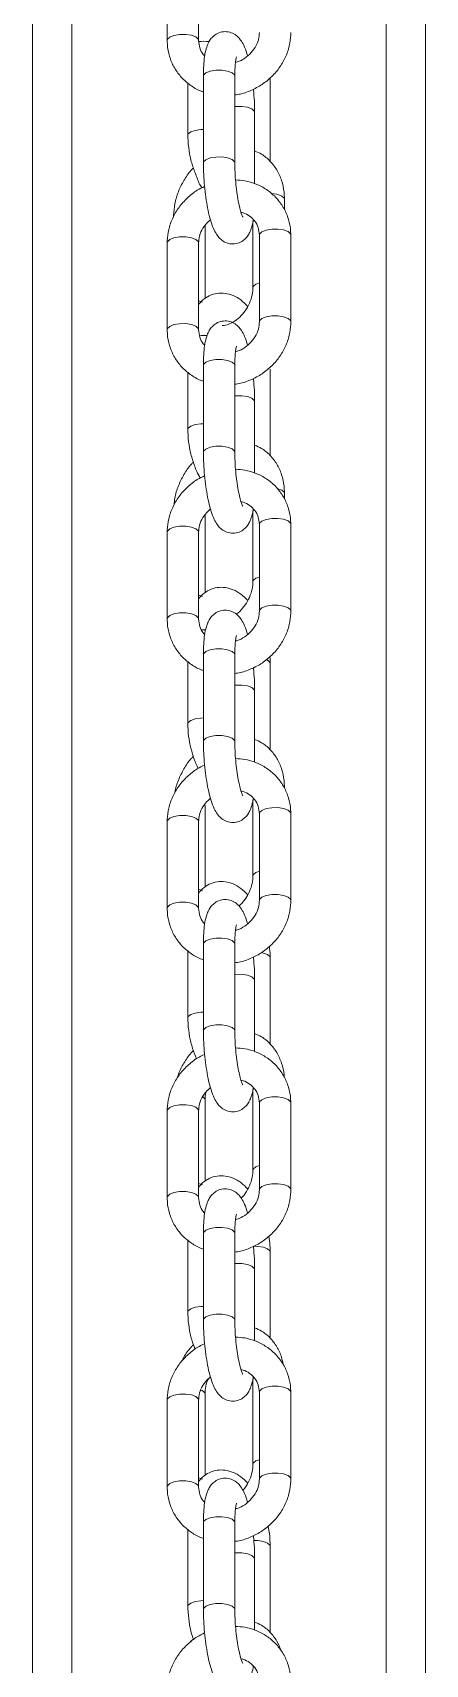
# Model space of a CAD drawing. Header units: millimetres. Extents: x -8083 to 6576, y -6691 to 5601.
# Drawn here: x -185.7 to -135.7, y 277.5 to 485 of the extents above; entities that cross this region are included whole.
import ezdxf

# ---------------------------------------------------------------- set-up
doc = ezdxf.new("R2010")
doc.units = ezdxf.units.MM
doc.layers.add('DIKOM_ОБЪЕКТ', color=7, linetype='Continuous')

msp = doc.modelspace()

# ---------------------------------------------------------------- linework, layer by layer
at = {"layer": 'DIKOM_ОБЪЕКТ', "color": 7, "linetype": 'Continuous', "lineweight": 15}
for p, q in [((-185.736, 1537.193), (-185.736, -1662.807)), ((-180.736, -1662.807), (-180.736, 1537.193)), ((-140.736, 1537.193), (-140.736, -1662.807)), ((-135.736, -1662.807), (-135.736, 1537.193)), ((-168.602, 495.001), (-168.602, 483.965)), ((-164.602, 483.965), (-164.602, 495.001)), ((-164.647, 484.13), (-164.602, 483.975)), ((-163.996, 479.406), (-163.996, 468.37)), ((-160.041, 479.571), (-159.997, 479.406)), ((-159.997, 468.37), (-159.997, 479.406)), ((-165.971, 478.561), (-165.971, 471.921)), ((-155.501, 468.598), (-155.501, 479.188)), ((-157.476, 465.745), (-157.476, 474.799)), ((-153.683, 462.405), (-153.683, 463.795)), ((-157.683, 460.931), (-157.683, 452.572)), ((-163.789, 451.131), (-163.789, 460.461)), ((-156.87, 459.204), (-156.87, 448.168)), ((-152.915, 459.369), (-152.87, 459.204)), ((-152.87, 448.168), (-152.87, 459.204)), ((-168.602, 458.214), (-168.602, 447.178)), ((-164.602, 447.178), (-164.602, 458.214)), ((-164.602, 450.852), (-164.105, 450.664)), ((-164.647, 447.343), (-164.602, 447.189)), ((-163.996, 442.619), (-163.996, 431.583)), ((-160.041, 442.784), (-159.997, 442.619)), ((-159.997, 431.583), (-159.997, 442.619)), ((-155.501, 431.186), (-155.501, 442.157)), ((-165.971, 441.774), (-165.971, 434.509)), ((-157.476, 428.958), (-157.476, 438.012)), ((-153.683, 425.618), (-153.683, 426.384)), ((-163.789, 413.719), (-163.789, 423.674)), ((-157.683, 424.145), (-157.683, 415.16)), ((-168.602, 421.428), (-168.602, 410.391)), ((-164.602, 410.391), (-164.602, 421.428)), ((-156.87, 422.417), (-156.87, 411.381)), ((-152.915, 422.582), (-152.87, 422.417)), ((-152.87, 411.381), (-152.87, 422.417)), ((-164.602, 413.44), (-164.105, 413.252)), ((-164.647, 410.556), (-164.602, 410.402)), ((-164.233, 409.022), (-163.701, 409.022)), ((-165.971, 404.987), (-165.971, 397.097)), ((-163.996, 405.833), (-163.996, 394.797)), ((-160.041, 405.998), (-159.997, 405.833)), ((-159.997, 394.797), (-159.997, 405.833)), ((-155.501, 393.774), (-155.501, 404.745)), ((-157.476, 392.172), (-157.476, 401.225)), ((-163.789, 376.307), (-163.789, 386.682)), ((-157.683, 387.358), (-157.683, 377.748)), ((-168.602, 384.641), (-168.602, 373.605)), ((-164.602, 373.605), (-164.602, 384.641)), ((-156.87, 385.631), (-156.87, 374.595)), ((-152.915, 385.796), (-152.87, 385.631)), ((-152.87, 374.595), (-152.87, 385.631)), ((-164.602, 376.028), (-164.105, 375.84)), ((-164.647, 373.77), (-164.602, 373.615)), ((-165.971, 368.201), (-165.971, 359.685)), ((-163.996, 369.046), (-163.996, 358.01)), ((-160.041, 369.211), (-159.997, 369.046)), ((-159.997, 358.01), (-159.997, 369.046)), ((-155.501, 356.362), (-155.501, 367.333)), ((-157.476, 355.385), (-157.476, 364.439)), ((-163.789, 338.895), (-163.789, 349.27)), ((-157.683, 350.571), (-157.683, 340.336)), ((-156.87, 348.844), (-156.87, 337.808)), ((-152.915, 349.009), (-152.87, 348.844)), ((-152.87, 337.808), (-152.87, 348.844)), ((-168.602, 347.854), (-168.602, 336.818)), ((-164.602, 336.818), (-164.602, 347.854)), ((-164.602, 338.616), (-164.105, 338.428)), ((-164.647, 336.983), (-164.602, 336.828)), ((-163.996, 332.259), (-163.996, 321.223)), ((-160.041, 332.424), (-159.997, 332.259)), ((-159.997, 321.223), (-159.997, 332.259)), ((-165.971, 331.414), (-165.971, 322.273)), ((-155.501, 318.95), (-155.501, 329.921)), ((-157.476, 318.598), (-157.476, 327.652)), ((-157.683, 313.785), (-157.683, 302.924)), ((-163.789, 301.483), (-163.789, 311.858)), ((-157.822, 313.207), (-157.683, 313.299)), ((-156.87, 312.057), (-156.87, 301.021)), ((-152.915, 312.222), (-152.87, 312.057)), ((-152.87, 301.021), (-152.87, 312.057)), ((-168.602, 311.067), (-168.602, 300.031)), ((-164.602, 300.031), (-164.602, 311.067)), ((-164.602, 301.204), (-164.105, 301.016)), ((-164.647, 300.196), (-164.602, 300.042)), ((-163.996, 295.473), (-163.996, 284.437)), ((-160.041, 295.638), (-159.997, 295.473)), ((-159.997, 284.437), (-159.997, 295.473)), ((-165.971, 294.627), (-165.971, 284.861)), ((-157.476, 281.811), (-157.476, 290.865)), ((-155.501, 281.538), (-155.501, 292.509))]:
    msp.add_line(p, q, dxfattribs=at)
at = {"layer": 'DIKOM_ОБЪЕКТ', "color": 7, "linetype": 'Continuous', "lineweight": 15, "flags": 128}
for points in [[(-168.602, 483.964), (-168.569, 484.106), (-168.282, 484.391), (-167.739, 484.611), (-167.022, 484.733), (-166.242, 484.737), (-165.517, 484.624), (-164.956, 484.411), (-164.647, 484.13)], [(-163.996, 479.406), (-163.964, 479.548), (-163.676, 479.832), (-163.133, 480.052), (-162.417, 480.174), (-161.637, 480.179), (-160.911, 480.066), (-160.35, 479.852), (-160.041, 479.571)], [(-159.997, 475.557), (-159.896, 475.567), (-159.115, 475.571), (-158.39, 475.459), (-157.83, 475.245), (-157.52, 474.964), (-157.476, 474.799)], [(-165.971, 471.921), (-165.925, 472.073), (-165.612, 472.326), (-165.05, 472.517), (-164.323, 472.618), (-163.996, 472.629)], [(-163.996, 468.37), (-163.964, 468.511), (-163.676, 468.796), (-163.133, 469.016), (-162.417, 469.138), (-161.637, 469.143), (-160.911, 469.03), (-160.35, 468.816), (-160.041, 468.535), (-159.997, 468.368)], [(-153.999, 464.177), (-153.714, 463.92), (-153.683, 463.795)], [(-168.602, 458.214), (-168.569, 458.356), (-168.282, 458.64), (-167.739, 458.86), (-167.022, 458.982)], [(-167.022, 458.982), (-166.242, 458.987), (-165.517, 458.874), (-164.956, 458.66), (-164.647, 458.379), (-164.602, 458.214)], [(-156.87, 459.204), (-156.837, 459.345), (-156.55, 459.63), (-156.006, 459.85), (-155.29, 459.972), (-154.51, 459.977), (-153.784, 459.864), (-153.224, 459.65), (-152.915, 459.369)], [(-157.683, 452.575), (-157.636, 452.724), (-157.324, 452.977), (-156.87, 453.141)], [(-156.87, 448.176), (-156.837, 448.31), (-156.55, 448.594), (-156.006, 448.814), (-155.29, 448.936), (-154.51, 448.941), (-153.784, 448.828), (-153.224, 448.614), (-152.915, 448.333), (-152.87, 448.168)], [(-168.602, 447.178), (-168.569, 447.32), (-168.282, 447.604), (-167.739, 447.824), (-167.022, 447.946), (-166.242, 447.951), (-165.517, 447.838), (-164.956, 447.624), (-164.647, 447.343)], [(-163.996, 442.619), (-163.964, 442.761), (-163.676, 443.046), (-163.133, 443.266), (-162.417, 443.387), (-161.637, 443.392), (-160.911, 443.279), (-160.35, 443.066), (-160.041, 442.784)], [(-159.997, 438.77), (-159.896, 438.78), (-159.115, 438.785), (-158.39, 438.672), (-157.83, 438.458), (-157.52, 438.177), (-157.476, 438.013)], [(-165.971, 434.509), (-165.925, 434.661), (-165.612, 434.914), (-165.05, 435.105), (-164.323, 435.206), (-163.996, 435.217)], [(-163.996, 431.583), (-163.964, 431.725), (-163.676, 432.01), (-163.133, 432.23), (-162.417, 432.351), (-161.637, 432.356), (-160.911, 432.243), (-160.35, 432.03), (-160.041, 431.748), (-159.997, 431.582)], [(-154.572, 426.972), (-154.539, 426.964), (-153.999, 426.765)], [(-153.999, 426.765), (-153.714, 426.508), (-153.683, 426.384)], [(-168.602, 421.428), (-168.569, 421.569), (-168.282, 421.854), (-167.739, 422.074), (-167.022, 422.195)], [(-167.022, 422.195), (-166.242, 422.2), (-165.517, 422.087), (-164.956, 421.874), (-164.647, 421.593), (-164.602, 421.428)], [(-156.87, 422.417), (-156.837, 422.559), (-156.55, 422.844), (-156.006, 423.064), (-155.29, 423.185), (-154.51, 423.19), (-153.784, 423.077), (-153.224, 422.864), (-152.915, 422.582)], [(-157.683, 415.163), (-157.636, 415.312), (-157.324, 415.565), (-156.87, 415.73)], [(-168.602, 410.391), (-168.569, 410.533), (-168.282, 410.818), (-167.739, 411.038), (-167.022, 411.159), (-166.242, 411.164), (-165.517, 411.051), (-164.956, 410.838), (-164.647, 410.556)], [(-156.87, 411.389), (-156.837, 411.523), (-156.55, 411.808), (-156.006, 412.028), (-155.29, 412.149), (-154.51, 412.154), (-153.784, 412.041), (-153.224, 411.828), (-152.915, 411.546), (-152.87, 411.382)], [(-163.996, 405.833), (-163.964, 405.974), (-163.676, 406.259), (-163.133, 406.479), (-162.417, 406.601), (-161.637, 406.605), (-160.911, 406.492), (-160.35, 406.279), (-160.041, 405.998)], [(-159.997, 401.984), (-159.896, 401.993), (-159.115, 401.998), (-158.39, 401.885), (-157.83, 401.672), (-157.52, 401.39), (-157.476, 401.226)], [(-165.971, 397.097), (-165.925, 397.249), (-165.612, 397.502), (-165.05, 397.693), (-164.323, 397.794), (-163.996, 397.805)], [(-163.996, 394.797), (-163.964, 394.938), (-163.676, 395.223), (-163.133, 395.443), (-162.417, 395.565), (-161.637, 395.569), (-160.911, 395.456), (-160.35, 395.243), (-160.041, 394.962), (-159.997, 394.795)], [(-156.87, 385.631), (-156.837, 385.772), (-156.55, 386.057), (-156.006, 386.277), (-155.29, 386.399), (-154.51, 386.403), (-153.784, 386.29), (-153.224, 386.077), (-152.915, 385.796)], [(-168.602, 384.641), (-168.569, 384.782), (-168.282, 385.067), (-167.739, 385.287), (-167.022, 385.409)], [(-167.022, 385.409), (-166.242, 385.413), (-165.517, 385.3), (-164.956, 385.087), (-164.647, 384.806), (-164.602, 384.641)], [(-157.683, 377.752), (-157.636, 377.9), (-157.324, 378.153), (-156.87, 378.318)], [(-168.602, 373.604), (-168.569, 373.746), (-168.282, 374.031), (-167.739, 374.251), (-167.022, 374.373), (-166.242, 374.377), (-165.517, 374.264), (-164.956, 374.051), (-164.647, 373.77)], [(-156.87, 374.602), (-156.837, 374.736), (-156.55, 375.021), (-156.006, 375.241), (-155.29, 375.363), (-154.51, 375.367), (-153.784, 375.254), (-153.224, 375.041), (-152.915, 374.76), (-152.87, 374.595)], [(-163.996, 369.046), (-163.964, 369.187), (-163.676, 369.472), (-163.133, 369.692), (-162.417, 369.814), (-161.637, 369.819), (-160.911, 369.706), (-160.35, 369.492), (-160.041, 369.211)], [(-156.611, 367.967), (-156.357, 367.913), (-155.816, 367.714), (-155.532, 367.457), (-155.501, 367.333)], [(-159.997, 365.197), (-159.896, 365.207), (-159.115, 365.211), (-158.39, 365.098), (-157.83, 364.885), (-157.52, 364.604), (-157.476, 364.439)], [(-165.971, 359.685), (-165.925, 359.837), (-165.612, 360.09), (-165.05, 360.281), (-164.323, 360.382), (-163.996, 360.393)], [(-163.996, 358.01), (-163.964, 358.151), (-163.676, 358.436), (-163.133, 358.656), (-162.417, 358.778), (-161.637, 358.783), (-160.911, 358.67), (-160.35, 358.456), (-160.041, 358.175), (-159.997, 358.008)], [(-168.602, 347.854), (-168.569, 347.996), (-168.282, 348.28), (-167.739, 348.5), (-167.022, 348.622)], [(-167.022, 348.622), (-166.242, 348.627), (-165.517, 348.514), (-164.956, 348.3), (-164.647, 348.019), (-164.602, 347.854)], [(-164.072, 349.633), (-163.82, 349.394), (-163.789, 349.267)], [(-156.87, 348.844), (-156.837, 348.985), (-156.55, 349.27), (-156.006, 349.49), (-155.29, 349.612), (-154.51, 349.617), (-153.784, 349.504), (-153.224, 349.29), (-152.915, 349.009)], [(-157.683, 340.339), (-157.636, 340.488), (-157.324, 340.741), (-156.87, 340.906)], [(-156.87, 337.816), (-156.837, 337.949), (-156.55, 338.234), (-156.006, 338.454), (-155.29, 338.576), (-154.51, 338.581), (-153.784, 338.468), (-153.224, 338.254), (-152.915, 337.973), (-152.87, 337.808)], [(-168.602, 336.818), (-168.569, 336.96), (-168.282, 337.244), (-167.739, 337.464), (-167.022, 337.586), (-166.242, 337.591), (-165.517, 337.478), (-164.956, 337.264), (-164.647, 336.983)], [(-163.996, 332.259), (-163.964, 332.401), (-163.676, 332.686), (-163.133, 332.906), (-162.417, 333.027), (-161.637, 333.032), (-160.911, 332.919), (-160.35, 332.706), (-160.041, 332.424)], [(-157.632, 330.627), (-157.072, 330.612), (-156.357, 330.501), (-155.816, 330.302), (-155.532, 330.045), (-155.501, 329.921)], [(-159.997, 328.41), (-159.896, 328.42), (-159.115, 328.425), (-158.39, 328.312), (-157.83, 328.098), (-157.52, 327.817), (-157.476, 327.652)], [(-165.971, 322.273), (-165.925, 322.425), (-165.612, 322.678), (-165.05, 322.869), (-164.323, 322.97), (-163.996, 322.981)], [(-163.996, 321.223), (-163.964, 321.365), (-163.676, 321.65), (-163.133, 321.87), (-162.417, 321.991), (-161.637, 321.996), (-160.911, 321.883), (-160.35, 321.67), (-160.041, 321.388), (-159.997, 321.222)], [(-168.602, 311.067), (-168.569, 311.209), (-168.282, 311.494), (-167.739, 311.714), (-167.022, 311.835)], [(-167.022, 311.835), (-166.242, 311.84), (-165.517, 311.727), (-164.956, 311.514), (-164.647, 311.232), (-164.602, 311.067)], [(-156.87, 312.057), (-156.837, 312.199), (-156.55, 312.484), (-156.006, 312.704), (-155.29, 312.825), (-154.51, 312.83), (-153.784, 312.717), (-153.224, 312.504), (-152.915, 312.222)], [(-157.683, 302.928), (-157.636, 303.076), (-157.324, 303.329), (-156.87, 303.494)], [(-156.87, 301.029), (-156.837, 301.163), (-156.55, 301.448), (-156.006, 301.668), (-155.29, 301.789), (-154.51, 301.794), (-153.784, 301.681), (-153.224, 301.468), (-152.915, 301.186), (-152.87, 301.022)], [(-168.602, 300.031), (-168.569, 300.173), (-168.282, 300.458), (-167.739, 300.678), (-167.022, 300.799), (-166.242, 300.804), (-165.517, 300.691), (-164.956, 300.478), (-164.647, 300.196)], [(-163.996, 295.473), (-163.964, 295.614), (-163.676, 295.899), (-163.133, 296.119), (-162.417, 296.24), (-161.637, 296.245), (-160.911, 296.132), (-160.35, 295.919), (-160.041, 295.638)], [(-157.571, 293.216), (-157.072, 293.2), (-156.357, 293.089), (-155.816, 292.89), (-155.532, 292.633), (-155.501, 292.509)], [(-159.997, 291.624), (-159.896, 291.633), (-159.115, 291.638), (-158.39, 291.525), (-157.83, 291.312), (-157.52, 291.03), (-157.476, 290.866)], [(-165.971, 284.861), (-165.925, 285.013), (-165.612, 285.266), (-165.05, 285.457), (-164.323, 285.558), (-163.996, 285.569)], [(-163.996, 284.437), (-163.964, 284.578), (-163.676, 284.863), (-163.133, 285.083), (-162.417, 285.204), (-161.637, 285.209), (-160.911, 285.096), (-160.35, 284.883), (-160.041, 284.602), (-159.997, 284.435)]]:
    msp.add_lwpolyline(points, dxfattribs=at)
at = {"layer": 'DIKOM_ОБЪЕКТ', "color": 7, "linetype": 'Continuous', "lineweight": 15}
for centre, radius, start, end in [((-163.972, 478.395), 5.458, 82.59116, 96.47705), ((-155.496, 460.821), 3.675, 65.95171, 87.57179), ((-163.97, 440.805), 5.635, 85.60383, 95.27342), ((-156.141, 404.562), 0.666, 15.96233, 77.90011), ((-164.438, 311.673), 0.674, 15.63818, 79.17056)]:
    msp.add_arc(centre, radius, start, end, dxfattribs=at)
for points, knots in [([(-168.602, 483.965), (-168.591, 483.659), (-168.56, 482.855), (-168.244, 481.588), (-167.599, 480.25), (-166.683, 479.078), (-165.53, 478.15), (-164.609, 477.596), (-164.06, 477.442), (-163.996, 477.424)], [0, 0, 0, 0, 0.1071461, 0.2823398, 0.4567518, 0.6303461, 0.8035336, 0.9770609, 1, 1, 1, 1]), ([(-163.822, 481.999), (-163.889, 482.06), (-164.19, 482.335), (-164.501, 482.992), (-164.568, 483.638), (-164.602, 483.965)], [0, 0, 0, 0, 0.1232617, 0.5569127, 1, 1, 1, 1]), ([(-158.383, 482.017), (-158.408, 482.114), (-158.541, 482.631), (-158.804, 483.269), (-159.192, 483.969), (-159.657, 484.502), (-160.266, 484.914), (-161.032, 485.123), (-161.838, 485.044), (-162.524, 484.708), (-163.021, 484.233), (-163.363, 483.695), (-163.622, 483.041), (-163.816, 482.203), (-163.947, 481.115), (-163.993, 480.133), (-163.996, 479.55), (-163.996, 479.406)], [0, 0, 0, 0, 0.0248913, 0.1325297, 0.2105614, 0.2707267, 0.3289016, 0.3878147, 0.4475541, 0.5053322, 0.5584594, 0.6140776, 0.680347, 0.7733277, 0.8739935, 0.9690423, 1, 1, 1, 1]), ([(-159.997, 477.043), (-159.878, 477.053), (-159.237, 477.109), (-158.104, 477.501), (-156.672, 478.215), (-155.399, 479.205), (-154.336, 480.404), (-153.53, 481.771), (-153.029, 483.219), (-152.878, 484.298), (-152.871, 484.864), (-152.87, 484.955)], [0, 0, 0, 0, 0.0306533, 0.1661532, 0.3022636, 0.4388106, 0.5755732, 0.7123495, 0.8488074, 0.9757686, 1, 1, 1, 1]), ([(-156.87, 484.955), (-156.875, 484.818), (-156.893, 484.359), (-157.121, 483.555), (-157.678, 482.62), (-158.478, 481.849), (-159.252, 481.349), (-159.753, 481.212), (-159.901, 481.172)], [0, 0, 0, 0, 0.090172, 0.3024215, 0.5101455, 0.7136667, 0.915044, 1, 1, 1, 1]), ([(-159.997, 479.406), (-159.995, 479.604), (-159.99, 480.171), (-159.94, 480.939), (-159.86, 481.554), (-159.776, 481.877), (-159.775, 481.877), (-159.775, 481.877)], [0, 0, 0, 0, 0.153806, 0.4402872, 0.6814236, 0.8873432, 1, 1, 1, 1]), ([(-157.476, 474.799), (-157.478, 475.04), (-157.484, 475.744), (-157.53, 476.759), (-157.606, 477.514), (-157.633, 477.781)], [0, 0, 0, 0, 0.2520839, 0.7351825, 1, 1, 1, 1]), ([(-165.971, 471.921), (-165.965, 471.65), (-165.95, 470.871), (-165.772, 469.553), (-165.414, 467.999), (-164.799, 466.581), (-164.507, 465.566), (-164.132, 465.238), (-164.131, 465.237)], [0, 0, 0, 0, 0.1179546, 0.3379258, 0.5570615, 0.77709, 0.9998114, 1, 1, 1, 1]), ([(-153.683, 463.795), (-153.693, 464.091), (-153.719, 464.902), (-154.002, 466.176), (-154.605, 467.522), (-155.478, 468.651), (-156.449, 469.475), (-157.175, 469.782), (-157.476, 469.909)], [0, 0, 0, 0, 0.1108595, 0.3036712, 0.4957002, 0.6843878, 0.8689392, 1, 1, 1, 1]), ([(-165.267, 467.741), (-165.362, 467.649), (-165.836, 467.192), (-166.506, 466.172), (-167.223, 464.732), (-167.659, 463.217), (-167.783, 462.13), (-167.788, 461.575), (-167.789, 461.506)], [0, 0, 0, 0, 0.0582663, 0.2880701, 0.5189462, 0.7508167, 0.9691717, 1, 1, 1, 1]), ([(-163.996, 468.37), (-163.995, 468.129), (-163.989, 467.425), (-163.925, 466.194), (-163.787, 464.724), (-163.586, 463.305), (-163.33, 461.989), (-163.015, 460.807), (-162.67, 459.893), (-162.279, 459.201), (-161.815, 458.666), (-161.206, 458.255), (-160.44, 458.046), (-159.634, 458.125), (-158.948, 458.46), (-158.451, 458.936), (-158.109, 459.473), (-157.853, 460.134), (-157.707, 460.678), (-157.658, 461.101), (-157.65, 461.17)], [0, 0, 0, 0, 0.0389646, 0.1136226, 0.1879062, 0.2623311, 0.3374828, 0.4145948, 0.4967826, 0.5563949, 0.6023442, 0.6467733, 0.6917663, 0.7373792, 0.7815053, 0.8220794, 0.8645727, 0.9151838, 0.9861947, 1, 1, 1, 1]), ([(-158.986, 461.514), (-158.983, 461.51), (-158.974, 461.497), (-159.073, 461.69), (-159.222, 462.123), (-159.417, 462.846), (-159.613, 463.82), (-159.787, 464.986), (-159.917, 466.254), (-159.986, 467.413), (-159.994, 468.091), (-159.997, 468.37)], [0, 0, 0, 0, 0.0314561, 0.1164439, 0.2201112, 0.3407089, 0.4732947, 0.6126875, 0.7553755, 0.8992309, 1, 1, 1, 1]), ([(-163.839, 465.388), (-164.155, 465.238), (-164.956, 464.858), (-166.07, 463.958), (-167.136, 462.767), (-167.942, 461.397), (-168.443, 459.95), (-168.594, 458.871), (-168.601, 458.305), (-168.602, 458.214)], [0, 0, 0, 0, 0.1134969, 0.2869862, 0.4607557, 0.6345268, 0.8079029, 0.9692129, 1, 1, 1, 1]), ([(-152.87, 459.204), (-152.882, 459.51), (-152.912, 460.314), (-153.227, 461.581), (-153.873, 462.92), (-154.79, 464.086), (-155.936, 465.037), (-157.266, 465.73), (-158.609, 466.148), (-159.512, 466.196), (-159.904, 466.216)], [0, 0, 0, 0, 0.0833954, 0.2197323, 0.3555001, 0.4905902, 0.625431, 0.7604814, 0.8961556, 1, 1, 1, 1]), ([(-164.602, 458.214), (-164.597, 458.351), (-164.579, 458.81), (-164.347, 459.611), (-163.836, 460.507), (-163.324, 460.964), (-163.094, 461.17)], [0, 0, 0, 0, 0.1327138, 0.4450095, 0.7506294, 1, 1, 1, 1]), ([(-159.205, 462.094), (-159.119, 462.079), (-158.698, 462.004), (-158.074, 461.629), (-157.41, 461.002), (-156.962, 460.183), (-156.901, 459.533), (-156.87, 459.204)], [0, 0, 0, 0, 0.058216, 0.2826955, 0.5138156, 0.7542606, 1, 1, 1, 1]), ([(-157.683, 452.572), (-157.688, 452.417), (-157.703, 451.934), (-157.894, 451.067), (-158.341, 450.048), (-158.98, 449.141), (-159.751, 448.415), (-160.569, 447.938), (-161.211, 447.721), (-161.512, 447.727), (-161.591, 447.728)], [0, 0, 0, 0, 0.0697536, 0.2169037, 0.3642397, 0.511035, 0.6570892, 0.8024279, 0.9480107, 1, 1, 1, 1]), ([(-158.341, 450.141), (-158.629, 450.433), (-159.196, 451.007), (-160.177, 451.552), (-161.197, 451.845), (-162.254, 451.848), (-163.257, 451.536), (-164.07, 451.018), (-164.445, 450.56), (-164.602, 450.368)], [0, 0, 0, 0, 0.1626841, 0.3193502, 0.4645199, 0.6041861, 0.7532902, 0.8963697, 1, 1, 1, 1]), ([(-158.378, 445.213), (-158.404, 445.316), (-158.539, 445.838), (-158.804, 446.482), (-159.192, 447.182), (-159.657, 447.716), (-160.266, 448.128), (-161.032, 448.336), (-161.838, 448.258), (-162.524, 447.922), (-163.021, 447.447), (-163.363, 446.908), (-163.622, 446.255), (-163.816, 445.416), (-163.947, 444.328), (-163.993, 443.347), (-163.996, 442.763), (-163.996, 442.619)], [0, 0, 0, 0, 0.0264031, 0.1338505, 0.2117841, 0.2718555, 0.3299395, 0.3887606, 0.4484067, 0.5060789, 0.5591417, 0.614673, 0.680839, 0.7736744, 0.874183, 0.9690834, 1, 1, 1, 1]), ([(-168.602, 447.178), (-168.591, 446.873), (-168.56, 446.068), (-168.244, 444.801), (-167.599, 443.463), (-166.683, 442.292), (-165.53, 441.363), (-164.608, 440.809), (-164.06, 440.655), (-163.996, 440.637)], [0, 0, 0, 0, 0.1071463, 0.2823403, 0.4567527, 0.6303473, 0.8035352, 0.9770477, 1, 1, 1, 1]), ([(-163.822, 445.212), (-163.889, 445.273), (-164.19, 445.548), (-164.501, 446.206), (-164.568, 446.852), (-164.602, 447.178)], [0, 0, 0, 0, 0.1232612, 0.5568808, 1, 1, 1, 1]), ([(-159.997, 440.257), (-159.878, 440.267), (-159.237, 440.322), (-158.104, 440.715), (-156.672, 441.428), (-155.399, 442.418), (-154.336, 443.617), (-153.53, 444.985), (-153.029, 446.432), (-152.878, 447.512), (-152.871, 448.077), (-152.87, 448.168)], [0, 0, 0, 0, 0.0306476, 0.166151, 0.3022618, 0.4388092, 0.575572, 0.7123488, 0.848807, 0.9757685, 1, 1, 1, 1]), ([(-156.87, 448.168), (-156.875, 448.031), (-156.893, 447.572), (-157.121, 446.768), (-157.678, 445.833), (-158.478, 445.062), (-159.252, 444.562), (-159.753, 444.426), (-159.901, 444.385)], [0, 0, 0, 0, 0.0901896, 0.3024193, 0.5101421, 0.7136621, 0.9150382, 1, 1, 1, 1]), ([(-159.997, 442.619), (-159.995, 442.817), (-159.99, 443.384), (-159.94, 444.153), (-159.86, 444.767), (-159.776, 445.09), (-159.775, 445.09), (-159.775, 445.09)], [0, 0, 0, 0, 0.1538272, 0.4402819, 0.6814296, 0.8873454, 1, 1, 1, 1]), ([(-157.476, 438.012), (-157.478, 438.253), (-157.484, 438.957), (-157.53, 439.972), (-157.606, 440.727), (-157.633, 440.995)], [0, 0, 0, 0, 0.2520839, 0.7351825, 1, 1, 1, 1]), ([(-165.971, 434.509), (-165.965, 434.238), (-165.949, 433.46), (-165.777, 432.137), (-165.396, 430.602), (-164.932, 429.298), (-164.542, 428.593), (-164.39, 428.318)], [0, 0, 0, 0, 0.1285494, 0.3682786, 0.6070973, 0.8469193, 1, 1, 1, 1]), ([(-163.996, 431.583), (-163.995, 431.342), (-163.989, 430.638), (-163.925, 429.407), (-163.787, 427.937), (-163.585, 426.518), (-163.33, 425.203), (-163.015, 424.02), (-162.67, 423.106), (-162.279, 422.415), (-161.815, 421.88), (-161.206, 421.468), (-160.44, 421.259), (-159.634, 421.338), (-158.948, 421.674), (-158.451, 422.149), (-158.109, 422.686), (-157.853, 423.347), (-157.707, 423.891), (-157.658, 424.314), (-157.65, 424.383)], [0, 0, 0, 0, 0.0389573, 0.1136198, 0.1879041, 0.2623296, 0.3374928, 0.4145907, 0.4967792, 0.556392, 0.6023417, 0.6467712, 0.6917646, 0.737389, 0.7815034, 0.8220779, 0.8645715, 0.915183, 0.9861946, 1, 1, 1, 1]), ([(-158.986, 424.727), (-158.983, 424.724), (-158.974, 424.71), (-159.073, 424.903), (-159.222, 425.336), (-159.417, 426.06), (-159.613, 427.033), (-159.787, 428.2), (-159.917, 429.467), (-159.986, 430.627), (-159.994, 431.304), (-159.997, 431.583)], [0, 0, 0, 0, 0.0314561, 0.1164468, 0.2201138, 0.3407111, 0.4732964, 0.6126888, 0.7553763, 0.8992312, 1, 1, 1, 1]), ([(-153.683, 426.384), (-153.693, 426.68), (-153.719, 427.49), (-154.002, 428.764), (-154.605, 430.111), (-155.478, 431.239), (-156.449, 432.063), (-157.175, 432.37), (-157.476, 432.497)], [0, 0, 0, 0, 0.1108604, 0.3036736, 0.4957042, 0.6843933, 0.8689382, 1, 1, 1, 1]), ([(-165.267, 430.329), (-165.362, 430.237), (-165.836, 429.78), (-166.508, 428.76), (-167.215, 427.321), (-167.627, 425.997), (-167.696, 425.179), (-167.721, 424.883)], [0, 0, 0, 0, 0.066, 0.3263749, 0.5879314, 0.8506506, 1, 1, 1, 1]), ([(-163.839, 428.601), (-164.155, 428.451), (-164.956, 428.072), (-166.07, 427.172), (-167.136, 425.98), (-167.942, 424.61), (-168.443, 423.164), (-168.594, 422.084), (-168.601, 421.518), (-168.602, 421.428)], [0, 0, 0, 0, 0.1134969, 0.2869862, 0.4607557, 0.6345268, 0.8079029, 0.9692129, 1, 1, 1, 1]), ([(-152.87, 422.417), (-152.882, 422.723), (-152.912, 423.528), (-153.227, 424.794), (-153.873, 426.133), (-154.79, 427.299), (-155.936, 428.251), (-157.266, 428.943), (-158.609, 429.361), (-159.512, 429.409), (-159.904, 429.43)], [0, 0, 0, 0, 0.0833954, 0.2197323, 0.3555001, 0.4905902, 0.625431, 0.7604814, 0.8961556, 1, 1, 1, 1]), ([(-164.602, 421.428), (-164.597, 421.564), (-164.579, 422.023), (-164.347, 422.825), (-163.836, 423.72), (-163.324, 424.178), (-163.094, 424.383)], [0, 0, 0, 0, 0.1326845, 0.4450009, 0.7506584, 1, 1, 1, 1]), ([(-159.205, 425.308), (-159.119, 425.292), (-158.698, 425.217), (-158.074, 424.842), (-157.41, 424.215), (-156.962, 423.397), (-156.901, 422.746), (-156.87, 422.417)], [0, 0, 0, 0, 0.0582158, 0.2826949, 0.5137558, 0.7542612, 1, 1, 1, 1]), ([(-157.683, 415.16), (-157.688, 415.005), (-157.703, 414.522), (-157.895, 413.657), (-158.341, 412.632), (-158.982, 411.744), (-159.51, 411.191), (-159.802, 411.018), (-159.823, 411.005)], [0, 0, 0, 0, 0.1043547, 0.3244697, 0.5449006, 0.7645132, 0.9830474, 1, 1, 1, 1]), ([(-158.341, 412.729), (-158.629, 413.021), (-159.196, 413.595), (-160.177, 414.14), (-161.197, 414.433), (-162.254, 414.436), (-163.257, 414.124), (-164.07, 413.606), (-164.445, 413.148), (-164.602, 412.956)], [0, 0, 0, 0, 0.1626841, 0.3193502, 0.4645199, 0.6041861, 0.7532902, 0.8963697, 1, 1, 1, 1]), ([(-158.378, 408.426), (-158.404, 408.529), (-158.539, 409.052), (-158.804, 409.696), (-159.192, 410.395), (-159.657, 410.929), (-160.266, 411.341), (-161.032, 411.549), (-161.838, 411.471), (-162.524, 411.135), (-163.021, 410.66), (-163.363, 410.121), (-163.622, 409.468), (-163.816, 408.63), (-163.947, 407.541), (-163.993, 406.56), (-163.996, 405.976), (-163.996, 405.833)], [0, 0, 0, 0, 0.0264032, 0.1338509, 0.2117848, 0.2718563, 0.3299405, 0.3887601, 0.4484057, 0.5060781, 0.559141, 0.6146726, 0.6808387, 0.7736797, 0.8741826, 0.9690833, 1, 1, 1, 1]), ([(-159.997, 403.47), (-159.878, 403.48), (-159.237, 403.536), (-158.104, 403.928), (-156.672, 404.641), (-155.399, 405.632), (-154.336, 406.83), (-153.53, 408.198), (-153.029, 409.645), (-152.878, 410.725), (-152.871, 411.291), (-152.87, 411.381)], [0, 0, 0, 0, 0.0306477, 0.1661514, 0.3022625, 0.4388102, 0.5755785, 0.7123481, 0.8488066, 0.9757684, 1, 1, 1, 1]), ([(-156.87, 411.381), (-156.875, 411.245), (-156.893, 410.786), (-157.121, 409.981), (-157.678, 409.046), (-158.478, 408.276), (-159.252, 407.776), (-159.753, 407.639), (-159.901, 407.598)], [0, 0, 0, 0, 0.0901904, 0.3024406, 0.5101479, 0.7136847, 0.9150495, 1, 1, 1, 1]), ([(-168.602, 410.391), (-168.591, 410.086), (-168.56, 409.281), (-168.244, 408.014), (-167.599, 406.677), (-166.683, 405.505), (-165.53, 404.577), (-164.609, 404.022), (-164.06, 403.869), (-163.996, 403.851)], [0, 0, 0, 0, 0.1071477, 0.2823272, 0.4567593, 0.6303391, 0.8035457, 0.9770605, 1, 1, 1, 1]), ([(-163.822, 408.426), (-163.889, 408.487), (-164.19, 408.762), (-164.501, 409.419), (-164.568, 410.065), (-164.602, 410.391)], [0, 0, 0, 0, 0.1232612, 0.5568808, 1, 1, 1, 1]), ([(-159.997, 405.833), (-159.995, 406.031), (-159.99, 406.598), (-159.94, 407.366), (-159.86, 407.981), (-159.776, 408.303), (-159.775, 408.304), (-159.775, 408.304)], [0, 0, 0, 0, 0.1538036, 0.4402802, 0.6814286, 0.887345, 1, 1, 1, 1]), ([(-155.501, 404.745), (-155.499, 405.015), (-155.496, 405.293), (-155.531, 405.581), (-155.532, 405.59)], [0, 0, 0, 0, 0.9673536, 1, 1, 1, 1]), ([(-157.476, 401.225), (-157.478, 401.467), (-157.484, 402.17), (-157.53, 403.186), (-157.606, 403.941), (-157.633, 404.208)], [0, 0, 0, 0, 0.2520853, 0.7351734, 1, 1, 1, 1]), ([(-165.971, 397.097), (-165.965, 396.826), (-165.949, 396.048), (-165.778, 394.724), (-165.392, 393.193), (-165.007, 392.063), (-164.711, 391.514), (-164.649, 391.399)], [0, 0, 0, 0, 0.1412308, 0.4046094, 0.6669876, 0.9304682, 1, 1, 1, 1]), ([(-163.996, 394.797), (-163.995, 394.555), (-163.989, 393.851), (-163.925, 392.62), (-163.787, 391.15), (-163.586, 389.731), (-163.33, 388.416), (-163.015, 387.233), (-162.67, 386.319), (-162.279, 385.628), (-161.815, 385.093), (-161.206, 384.681), (-160.44, 384.473), (-159.634, 384.551), (-158.948, 384.887), (-158.451, 385.362), (-158.109, 385.9), (-157.853, 386.56), (-157.707, 387.104), (-157.658, 387.528), (-157.65, 387.597)], [0, 0, 0, 0, 0.0389573, 0.1136198, 0.187904, 0.2623354, 0.3374933, 0.4145957, 0.4967842, 0.5563936, 0.6023465, 0.6467734, 0.6917668, 0.7373911, 0.7815056, 0.8220943, 0.8645713, 0.9151791, 0.9861946, 1, 1, 1, 1]), ([(-158.986, 387.941), (-158.983, 387.937), (-158.974, 387.924), (-159.073, 388.117), (-159.222, 388.55), (-159.417, 389.273), (-159.613, 390.246), (-159.787, 391.413), (-159.917, 392.681), (-159.986, 393.84), (-159.994, 394.518), (-159.997, 394.797)], [0, 0, 0, 0, 0.0314564, 0.1164481, 0.2201162, 0.3407149, 0.4733018, 0.6126957, 0.7553848, 0.8992358, 1, 1, 1, 1]), ([(-153.683, 388.972), (-153.693, 389.268), (-153.719, 390.078), (-154.002, 391.352), (-154.605, 392.698), (-155.479, 393.827), (-156.449, 394.651), (-157.175, 394.958), (-157.476, 395.085)], [0, 0, 0, 0, 0.1108607, 0.3036615, 0.4957274, 0.6843923, 0.8689378, 1, 1, 1, 1]), ([(-165.267, 392.917), (-165.362, 392.825), (-165.836, 392.368), (-166.511, 391.348), (-167.205, 389.908), (-167.572, 388.841), (-167.631, 388.282), (-167.635, 388.243)], [0, 0, 0, 0, 0.07586, 0.3750678, 0.6756396, 0.9775475, 1, 1, 1, 1]), ([(-152.87, 385.631), (-152.882, 385.936), (-152.912, 386.741), (-153.227, 388.008), (-153.873, 389.347), (-154.79, 390.513), (-155.936, 391.464), (-157.266, 392.157), (-158.609, 392.575), (-159.512, 392.622), (-159.904, 392.643)], [0, 0, 0, 0, 0.0833956, 0.2197458, 0.3555139, 0.4905831, 0.6254304, 0.760481, 0.8961555, 1, 1, 1, 1]), ([(-163.839, 391.814), (-164.155, 391.664), (-164.956, 391.285), (-166.07, 390.385), (-167.136, 389.194), (-167.942, 387.824), (-168.443, 386.377), (-168.594, 385.297), (-168.601, 384.731), (-168.602, 384.641)], [0, 0, 0, 0, 0.1134955, 0.2869826, 0.46075, 0.634519, 0.8078929, 0.9692009, 1, 1, 1, 1]), ([(-159.205, 388.521), (-159.119, 388.505), (-158.698, 388.431), (-158.074, 388.056), (-157.41, 387.428), (-156.962, 386.61), (-156.901, 385.959), (-156.87, 385.631)], [0, 0, 0, 0, 0.0582158, 0.2826949, 0.5137558, 0.7542612, 1, 1, 1, 1]), ([(-164.602, 384.641), (-164.597, 384.778), (-164.579, 385.237), (-164.347, 386.038), (-163.836, 386.934), (-163.324, 387.391), (-163.094, 387.596)], [0, 0, 0, 0, 0.1327044, 0.445005, 0.7506471, 1, 1, 1, 1]), ([(-157.683, 377.748), (-157.688, 377.593), (-157.703, 377.111), (-157.894, 376.242), (-158.343, 375.23), (-158.893, 374.411), (-159.315, 374.04), (-159.477, 373.898)], [0, 0, 0, 0, 0.1157466, 0.359965, 0.6044853, 0.8481218, 1, 1, 1, 1]), ([(-158.341, 375.317), (-158.629, 375.609), (-159.196, 376.183), (-160.177, 376.728), (-161.198, 377.021), (-162.254, 377.024), (-163.257, 376.712), (-164.07, 376.194), (-164.445, 375.736), (-164.602, 375.544)], [0, 0, 0, 0, 0.1626907, 0.3193559, 0.4644928, 0.60419, 0.7532616, 0.8963781, 1, 1, 1, 1]), ([(-168.602, 373.605), (-168.591, 373.299), (-168.56, 372.495), (-168.244, 371.228), (-167.599, 369.89), (-166.683, 368.718), (-165.53, 367.79), (-164.609, 367.236), (-164.06, 367.082), (-163.996, 367.064)], [0, 0, 0, 0, 0.1071476, 0.2823393, 0.4567425, 0.6303394, 0.8035458, 0.9770605, 1, 1, 1, 1]), ([(-163.822, 371.639), (-163.889, 371.7), (-164.19, 371.975), (-164.501, 372.632), (-164.568, 373.278), (-164.602, 373.605)], [0, 0, 0, 0, 0.1232368, 0.5568833, 1, 1, 1, 1]), ([(-158.378, 371.639), (-158.404, 371.742), (-158.539, 372.265), (-158.804, 372.909), (-159.192, 373.609), (-159.657, 374.142), (-160.266, 374.554), (-161.032, 374.763), (-161.838, 374.684), (-162.524, 374.348), (-163.021, 373.873), (-163.363, 373.335), (-163.622, 372.681), (-163.816, 371.843), (-163.947, 370.755), (-163.993, 369.773), (-163.996, 369.189), (-163.996, 369.046)], [0, 0, 0, 0, 0.0264031, 0.1338506, 0.2117797, 0.2718553, 0.3299393, 0.3887588, 0.4484042, 0.5060763, 0.5591205, 0.6146737, 0.6808396, 0.7736803, 0.874183, 0.9690833, 1, 1, 1, 1]), ([(-159.997, 366.683), (-159.878, 366.693), (-159.237, 366.749), (-158.104, 367.141), (-156.672, 367.855), (-155.399, 368.845), (-154.336, 370.043), (-153.53, 371.411), (-153.029, 372.859), (-152.878, 373.938), (-152.871, 374.504), (-152.87, 374.595)], [0, 0, 0, 0, 0.0306486, 0.1661518, 0.3022578, 0.4388112, 0.575579, 0.7123394, 0.8487975, 0.9757685, 1, 1, 1, 1]), ([(-156.87, 374.595), (-156.875, 374.458), (-156.893, 373.999), (-157.121, 373.195), (-157.678, 372.26), (-158.478, 371.489), (-159.252, 370.989), (-159.753, 370.852), (-159.901, 370.812)], [0, 0, 0, 0, 0.0901902, 0.3024398, 0.510164, 0.7136854, 0.9150497, 1, 1, 1, 1]), ([(-159.997, 369.046), (-159.995, 369.244), (-159.99, 369.811), (-159.94, 370.579), (-159.86, 371.194), (-159.776, 371.517), (-159.775, 371.517), (-159.775, 371.517)], [0, 0, 0, 0, 0.1538038, 0.4402808, 0.6814295, 0.8873462, 1, 1, 1, 1]), ([(-157.476, 364.439), (-157.478, 364.68), (-157.484, 365.384), (-157.53, 366.399), (-157.606, 367.154), (-157.633, 367.421)], [0, 0, 0, 0, 0.2520853, 0.7351734, 1, 1, 1, 1]), ([(-155.501, 367.333), (-155.502, 367.604), (-155.506, 368.069), (-155.575, 368.548), (-155.604, 368.748)], [0, 0, 0, 0, 0.5821076, 1, 1, 1, 1]), ([(-165.971, 359.685), (-165.965, 359.414), (-165.95, 358.636), (-165.773, 357.316), (-165.419, 355.813), (-165.054, 354.901), (-164.879, 354.466)], [0, 0, 0, 0, 0.1557643, 0.4462338, 0.73561, 1, 1, 1, 1]), ([(-163.996, 358.01), (-163.995, 357.769), (-163.989, 357.065), (-163.925, 355.834), (-163.787, 354.363), (-163.586, 352.945), (-163.33, 351.629), (-163.015, 350.447), (-162.67, 349.533), (-162.279, 348.841), (-161.815, 348.306), (-161.206, 347.894), (-160.44, 347.686), (-159.634, 347.765), (-158.948, 348.101), (-158.451, 348.576), (-158.109, 349.113), (-157.853, 349.775), (-157.712, 350.292), (-157.665, 350.685), (-157.66, 350.726)], [0, 0, 0, 0, 0.0391743, 0.1142598, 0.1889749, 0.2638261, 0.3394029, 0.4169462, 0.4996047, 0.559555, 0.6057707, 0.6504542, 0.6957036, 0.7415889, 0.7859533, 0.8267742, 0.8694977, 0.9203949, 0.9918165, 1, 1, 1, 1]), ([(-158.986, 351.154), (-158.983, 351.15), (-158.974, 351.137), (-159.073, 351.33), (-159.222, 351.763), (-159.417, 352.486), (-159.613, 353.46), (-159.787, 354.626), (-159.917, 355.894), (-159.986, 357.053), (-159.994, 357.731), (-159.997, 358.01)], [0, 0, 0, 0, 0.0315087, 0.1164975, 0.2201158, 0.3407491, 0.4733314, 0.6127082, 0.7554057, 0.8992517, 1, 1, 1, 1]), ([(-153.713, 352.107), (-153.718, 352.219), (-153.745, 352.846), (-154.007, 353.938), (-154.603, 355.287), (-155.479, 356.415), (-156.449, 357.24), (-157.175, 357.546), (-157.476, 357.673)], [0, 0, 0, 0, 0.0453446, 0.2523856, 0.4585648, 0.6611673, 0.8592817, 1, 1, 1, 1]), ([(-163.839, 355.028), (-164.155, 354.878), (-164.956, 354.498), (-166.07, 353.598), (-167.136, 352.407), (-167.942, 351.037), (-168.443, 349.59), (-168.594, 348.511), (-168.601, 347.945), (-168.602, 347.854)], [0, 0, 0, 0, 0.1134953, 0.2869821, 0.4607523, 0.6345196, 0.8078932, 0.9692009, 1, 1, 1, 1]), ([(-165.267, 355.505), (-165.363, 355.413), (-165.837, 354.956), (-166.494, 353.933), (-167.091, 352.834), (-167.274, 352.158), (-167.318, 351.995)], [0, 0, 0, 0, 0.098318, 0.4861818, 0.8758398, 1, 1, 1, 1]), ([(-152.87, 348.844), (-152.882, 349.149), (-152.912, 349.954), (-153.227, 351.221), (-153.873, 352.56), (-154.79, 353.726), (-155.936, 354.677), (-157.266, 355.37), (-158.609, 355.788), (-159.512, 355.836), (-159.904, 355.856)], [0, 0, 0, 0, 0.0833858, 0.2197458, 0.355514, 0.4905969, 0.6254253, 0.7604807, 0.8961553, 1, 1, 1, 1]), ([(-164.602, 347.854), (-164.597, 347.991), (-164.579, 348.45), (-164.347, 349.251), (-163.836, 350.147), (-163.324, 350.604), (-163.094, 350.809)], [0, 0, 0, 0, 0.1327073, 0.4450148, 0.7506636, 1, 1, 1, 1]), ([(-159.205, 351.734), (-159.119, 351.719), (-158.698, 351.644), (-158.074, 351.269), (-157.41, 350.641), (-156.962, 349.823), (-156.901, 349.173), (-156.87, 348.844)], [0, 0, 0, 0, 0.0582158, 0.2826949, 0.5137558, 0.7542612, 1, 1, 1, 1]), ([(-163.789, 349.27), (-163.787, 349.425), (-163.783, 349.746), (-163.696, 350.088), (-163.651, 350.265)], [0, 0, 0, 0, 0.4814342, 1, 1, 1, 1]), ([(-157.683, 340.336), (-157.688, 340.181), (-157.703, 339.699), (-157.893, 338.829), (-158.346, 337.823), (-158.807, 337.105), (-159.127, 336.814), (-159.19, 336.757)], [0, 0, 0, 0, 0.1274787, 0.396451, 0.6657557, 0.9341108, 1, 1, 1, 1]), ([(-158.341, 337.905), (-158.629, 338.197), (-159.196, 338.771), (-160.177, 339.316), (-161.198, 339.61), (-162.254, 339.612), (-163.257, 339.3), (-164.07, 338.782), (-164.445, 338.324), (-164.602, 338.132)], [0, 0, 0, 0, 0.1626847, 0.3193704, 0.4645047, 0.6041968, 0.7532628, 0.8963421, 1, 1, 1, 1]), ([(-168.602, 336.818), (-168.591, 336.513), (-168.56, 335.708), (-168.244, 334.441), (-167.599, 333.103), (-166.683, 331.932), (-165.53, 331.003), (-164.608, 330.449), (-164.06, 330.295), (-163.996, 330.277)], [0, 0, 0, 0, 0.1071473, 0.2823382, 0.4567409, 0.6303371, 0.8035429, 0.977057, 1, 1, 1, 1]), ([(-163.822, 334.852), (-163.889, 334.913), (-164.19, 335.188), (-164.501, 335.846), (-164.568, 336.492), (-164.602, 336.818)], [0, 0, 0, 0, 0.1233431, 0.5568815, 1, 1, 1, 1]), ([(-158.378, 334.853), (-158.404, 334.956), (-158.539, 335.478), (-158.804, 336.122), (-159.192, 336.822), (-159.657, 337.356), (-160.266, 337.768), (-161.032, 337.976), (-161.838, 337.897), (-162.524, 337.562), (-163.021, 337.087), (-163.363, 336.548), (-163.622, 335.894), (-163.816, 335.056), (-163.947, 333.968), (-163.993, 332.987), (-163.996, 332.403), (-163.996, 332.259)], [0, 0, 0, 0, 0.0264031, 0.1338505, 0.2117796, 0.2718552, 0.3299392, 0.3887586, 0.4483895, 0.5060774, 0.5591215, 0.6146747, 0.6808406, 0.7736812, 0.8741898, 0.9690834, 1, 1, 1, 1]), ([(-159.997, 329.896), (-159.878, 329.907), (-159.237, 329.963), (-158.104, 330.355), (-156.672, 331.068), (-155.399, 332.058), (-154.336, 333.257), (-153.53, 334.625), (-153.029, 336.072), (-152.878, 337.152), (-152.871, 337.717), (-152.87, 337.808)], [0, 0, 0, 0, 0.0306486, 0.1661516, 0.3022574, 0.4388044, 0.5755795, 0.7123398, 0.8487977, 0.9757589, 1, 1, 1, 1]), ([(-156.87, 337.808), (-156.875, 337.671), (-156.893, 337.212), (-157.121, 336.408), (-157.678, 335.473), (-158.478, 334.702), (-159.252, 334.202), (-159.753, 334.066), (-159.901, 334.025)], [0, 0, 0, 0, 0.0901914, 0.3024439, 0.5101412, 0.7136816, 0.9150486, 1, 1, 1, 1]), ([(-159.997, 332.259), (-159.995, 332.457), (-159.99, 333.024), (-159.94, 333.792), (-159.86, 334.407), (-159.776, 334.73), (-159.775, 334.73), (-159.775, 334.73)], [0, 0, 0, 0, 0.153805, 0.4402844, 0.681435, 0.887344, 1, 1, 1, 1]), ([(-157.476, 327.652), (-157.478, 327.893), (-157.484, 328.597), (-157.53, 329.608), (-157.606, 330.359), (-157.633, 330.622)], [0, 0, 0, 0, 0.2531344, 0.7382223, 1, 1, 1, 1]), ([(-155.501, 329.921), (-155.505, 330.192), (-155.514, 330.844), (-155.617, 331.514), (-155.677, 331.905)], [0, 0, 0, 0, 0.4162405, 1, 1, 1, 1]), ([(-165.971, 322.273), (-165.966, 322.002), (-165.95, 321.224), (-165.771, 319.906), (-165.466, 318.57), (-165.169, 317.816), (-165.06, 317.539)], [0, 0, 0, 0, 0.1725265, 0.4942072, 0.8146561, 1, 1, 1, 1]), ([(-163.996, 321.223), (-163.995, 320.982), (-163.989, 320.278), (-163.925, 319.047), (-163.787, 317.577), (-163.586, 316.158), (-163.33, 314.843), (-163.015, 313.66), (-162.67, 312.746), (-162.279, 312.055), (-161.815, 311.52), (-161.206, 311.108), (-160.44, 310.9), (-159.634, 310.978), (-158.948, 311.314), (-158.451, 311.789), (-158.109, 312.326), (-157.853, 312.987), (-157.707, 313.531), (-157.658, 313.954), (-157.65, 314.023)], [0, 0, 0, 0, 0.0389525, 0.1136128, 0.1879048, 0.2623321, 0.3374809, 0.4145851, 0.496793, 0.5563856, 0.6023395, 0.6467701, 0.6917632, 0.7373881, 0.7815156, 0.822091, 0.864569, 0.9151817, 0.9861988, 1, 1, 1, 1]), ([(-158.986, 314.367), (-158.983, 314.364), (-158.974, 314.35), (-159.073, 314.543), (-159.222, 314.977), (-159.417, 315.699), (-159.613, 316.673), (-159.787, 317.84), (-159.917, 319.107), (-159.986, 320.266), (-159.994, 320.944), (-159.997, 321.223)], [0, 0, 0, 0, 0.0315085, 0.116497, 0.2201087, 0.3407503, 0.4733211, 0.6127097, 0.7554067, 0.8992522, 1, 1, 1, 1]), ([(-153.858, 315.619), (-153.912, 315.919), (-154.055, 316.716), (-154.613, 317.872), (-155.476, 319.004), (-156.45, 319.828), (-157.175, 320.134), (-157.476, 320.262)], [0, 0, 0, 0, 0.1429506, 0.3793021, 0.611541, 0.8386889, 1, 1, 1, 1]), ([(-163.839, 318.241), (-164.155, 318.091), (-164.956, 317.712), (-166.07, 316.812), (-167.136, 315.62), (-167.942, 314.25), (-168.443, 312.804), (-168.594, 311.724), (-168.601, 311.158), (-168.602, 311.067)], [0, 0, 0, 0, 0.1134953, 0.2869821, 0.4607523, 0.6345196, 0.8078932, 0.9692009, 1, 1, 1, 1]), ([(-165.267, 318.093), (-165.362, 318.001), (-165.834, 317.543), (-166.337, 316.831), (-166.64, 316.182), (-166.718, 316.014)], [0, 0, 0, 0, 0.158339, 0.7828197, 1, 1, 1, 1]), ([(-152.87, 312.057), (-152.882, 312.363), (-152.912, 313.168), (-153.227, 314.434), (-153.873, 315.773), (-154.79, 316.939), (-155.936, 317.891), (-157.266, 318.583), (-158.609, 319.001), (-159.512, 319.049), (-159.904, 319.07)], [0, 0, 0, 0, 0.083395, 0.219754, 0.3555124, 0.4906019, 0.6254293, 0.7604908, 0.896157, 1, 1, 1, 1]), ([(-164.602, 311.067), (-164.597, 311.204), (-164.579, 311.663), (-164.347, 312.465), (-163.836, 313.36), (-163.324, 313.817), (-163.094, 314.023)], [0, 0, 0, 0, 0.1327073, 0.4450148, 0.7506636, 1, 1, 1, 1]), ([(-163.789, 311.858), (-163.783, 312.013), (-163.765, 312.494), (-163.647, 313.159), (-163.428, 313.625), (-163.366, 313.757)], [0, 0, 0, 0, 0.2532278, 0.7874534, 1, 1, 1, 1]), ([(-159.205, 314.948), (-159.119, 314.932), (-158.698, 314.857), (-158.074, 314.482), (-157.41, 313.855), (-156.962, 313.037), (-156.901, 312.386), (-156.87, 312.057)], [0, 0, 0, 0, 0.0582147, 0.2826896, 0.5137461, 0.754247, 1, 1, 1, 1]), ([(-158.341, 300.493), (-158.629, 300.785), (-159.196, 301.359), (-160.177, 301.904), (-161.198, 302.197), (-162.254, 302.2), (-163.257, 301.888), (-164.07, 301.371), (-164.445, 300.912), (-164.602, 300.72)], [0, 0, 0, 0, 0.1626836, 0.3193809, 0.4645182, 0.6042158, 0.7532908, 0.89637, 1, 1, 1, 1]), ([(-158.378, 298.066), (-158.404, 298.169), (-158.539, 298.692), (-158.804, 299.336), (-159.192, 300.035), (-159.657, 300.569), (-160.266, 300.981), (-161.032, 301.189), (-161.838, 301.111), (-162.524, 300.775), (-163.021, 300.3), (-163.363, 299.761), (-163.622, 299.108), (-163.816, 298.27), (-163.947, 297.181), (-163.993, 296.2), (-163.996, 295.616), (-163.996, 295.473)], [0, 0, 0, 0, 0.0264032, 0.1338508, 0.2117801, 0.2718558, 0.3299399, 0.3887595, 0.4483912, 0.5060763, 0.5591206, 0.6146786, 0.6808398, 0.7736807, 0.8741895, 0.9690833, 1, 1, 1, 1]), ([(-159.997, 293.11), (-159.878, 293.12), (-159.237, 293.176), (-158.104, 293.568), (-156.672, 294.281), (-155.399, 295.272), (-154.336, 296.47), (-153.53, 297.838), (-153.029, 299.285), (-152.878, 300.365), (-152.871, 300.931), (-152.87, 301.021)], [0, 0, 0, 0, 0.0306474, 0.16615, 0.3022599, 0.4388064, 0.5755811, 0.7123408, 0.8487982, 0.9757589, 1, 1, 1, 1]), ([(-156.87, 301.021), (-156.875, 300.885), (-156.893, 300.426), (-157.121, 299.621), (-157.678, 298.686), (-158.478, 297.916), (-159.252, 297.416), (-159.753, 297.279), (-159.901, 297.238)], [0, 0, 0, 0, 0.0901899, 0.3024388, 0.5101326, 0.7136695, 0.9150442, 1, 1, 1, 1]), ([(-157.683, 302.924), (-157.688, 302.769), (-157.703, 302.286), (-157.896, 301.422), (-158.324, 300.414), (-158.754, 299.852), (-158.961, 299.582)], [0, 0, 0, 0, 0.1391758, 0.4328283, 0.7268316, 1, 1, 1, 1]), ([(-168.602, 300.031), (-168.591, 299.726), (-168.56, 298.921), (-168.244, 297.654), (-167.599, 296.317), (-166.683, 295.145), (-165.53, 294.217), (-164.609, 293.662), (-164.06, 293.509), (-163.996, 293.491)], [0, 0, 0, 0, 0.1071355, 0.2823281, 0.4567436, 0.6303315, 0.8035388, 0.9770604, 1, 1, 1, 1]), ([(-163.822, 298.066), (-163.889, 298.126), (-164.19, 298.401), (-164.501, 299.059), (-164.568, 299.705), (-164.602, 300.031)], [0, 0, 0, 0, 0.1233473, 0.5569004, 1, 1, 1, 1]), ([(-159.997, 295.473), (-159.995, 295.671), (-159.99, 296.237), (-159.94, 297.006), (-159.86, 297.62), (-159.776, 297.943), (-159.775, 297.943), (-159.775, 297.944)], [0, 0, 0, 0, 0.153806, 0.4402872, 0.6814236, 0.8873432, 1, 1, 1, 1]), ([(-155.501, 292.509), (-155.508, 292.78), (-155.528, 293.557), (-155.61, 294.424), (-155.753, 294.992), (-155.767, 295.048)], [0, 0, 0, 0, 0.3254986, 0.9325032, 1, 1, 1, 1]), ([(-157.476, 290.865), (-157.478, 291.107), (-157.484, 291.81), (-157.53, 292.826), (-157.606, 293.581), (-157.633, 293.848)], [0, 0, 0, 0, 0.2520913, 0.7351801, 1, 1, 1, 1]), ([(-165.971, 284.861), (-165.966, 284.59), (-165.95, 283.811), (-165.767, 282.496), (-165.522, 281.35), (-165.303, 280.776), (-165.267, 280.682)], [0, 0, 0, 0, 0.1966418, 0.563286, 0.9285531, 1, 1, 1, 1]), ([(-163.996, 284.437), (-163.995, 284.195), (-163.989, 283.492), (-163.925, 282.26), (-163.787, 280.79), (-163.586, 279.371), (-163.33, 278.056), (-163.015, 276.873), (-162.67, 275.96), (-162.279, 275.268), (-161.815, 274.733), (-161.206, 274.321), (-160.44, 274.113), (-159.634, 274.191), (-158.948, 274.527), (-158.451, 275.002), (-158.109, 275.54), (-157.853, 276.2), (-157.707, 276.744), (-157.658, 277.168), (-157.65, 277.236)], [0, 0, 0, 0, 0.0389656, 0.1136194, 0.1879108, 0.2623375, 0.3374858, 0.4145894, 0.4967967, 0.5563889, 0.6023425, 0.6467727, 0.6917655, 0.73739, 0.7815173, 0.8220924, 0.86457, 0.9151823, 0.9861989, 1, 1, 1, 1]), ([(-158.986, 277.581), (-158.983, 277.577), (-158.974, 277.564), (-159.073, 277.757), (-159.222, 278.19), (-159.417, 278.913), (-159.613, 279.886), (-159.787, 281.053), (-159.917, 282.321), (-159.986, 283.48), (-159.994, 284.157), (-159.997, 284.437)], [0, 0, 0, 0, 0.0315082, 0.1164958, 0.2201063, 0.3406991, 0.4733085, 0.6126956, 0.755391, 0.899235, 1, 1, 1, 1]), ([(-152.87, 275.271), (-152.882, 275.576), (-152.912, 276.381), (-153.227, 277.648), (-153.873, 278.986), (-154.79, 280.152), (-155.936, 281.104), (-157.266, 281.796), (-158.609, 282.215), (-159.512, 282.262), (-159.904, 282.283)], [0, 0, 0, 0, 0.0833952, 0.2197544, 0.3555131, 0.4906028, 0.6254305, 0.7604923, 0.8961559, 1, 1, 1, 1]), ([(-154.079, 279.163), (-154.253, 279.6), (-154.606, 280.488), (-155.482, 281.589), (-156.449, 282.416), (-157.174, 282.722), (-157.476, 282.85)], [0, 0, 0, 0, 0.2657051, 0.5404472, 0.8091666, 1, 1, 1, 1]), ([(-163.839, 281.454), (-164.155, 281.304), (-164.956, 280.925), (-166.07, 280.025), (-167.137, 278.833), (-167.942, 277.464), (-168.443, 276.017), (-168.594, 274.937), (-168.601, 274.371), (-168.602, 274.281)], [0, 0, 0, 0, 0.1134957, 0.2869933, 0.4607538, 0.6345318, 0.8078934, 0.9692133, 1, 1, 1, 1]), ([(-165.267, 280.682), (-165.368, 280.594), (-165.487, 280.491), (-165.578, 280.361), (-165.592, 280.341)], [0, 0, 0, 0, 0.8485898, 1, 1, 1, 1]), ([(-159.205, 278.161), (-159.119, 278.145), (-158.698, 278.071), (-158.074, 277.696), (-157.41, 277.068), (-156.962, 276.25), (-156.901, 275.599), (-156.87, 275.271)], [0, 0, 0, 0, 0.0582147, 0.2826896, 0.5137461, 0.754247, 1, 1, 1, 1])]:
    msp.add_open_spline(points, degree=3, knots=knots, dxfattribs=at)

doc.saveas('drawing.dxf')
